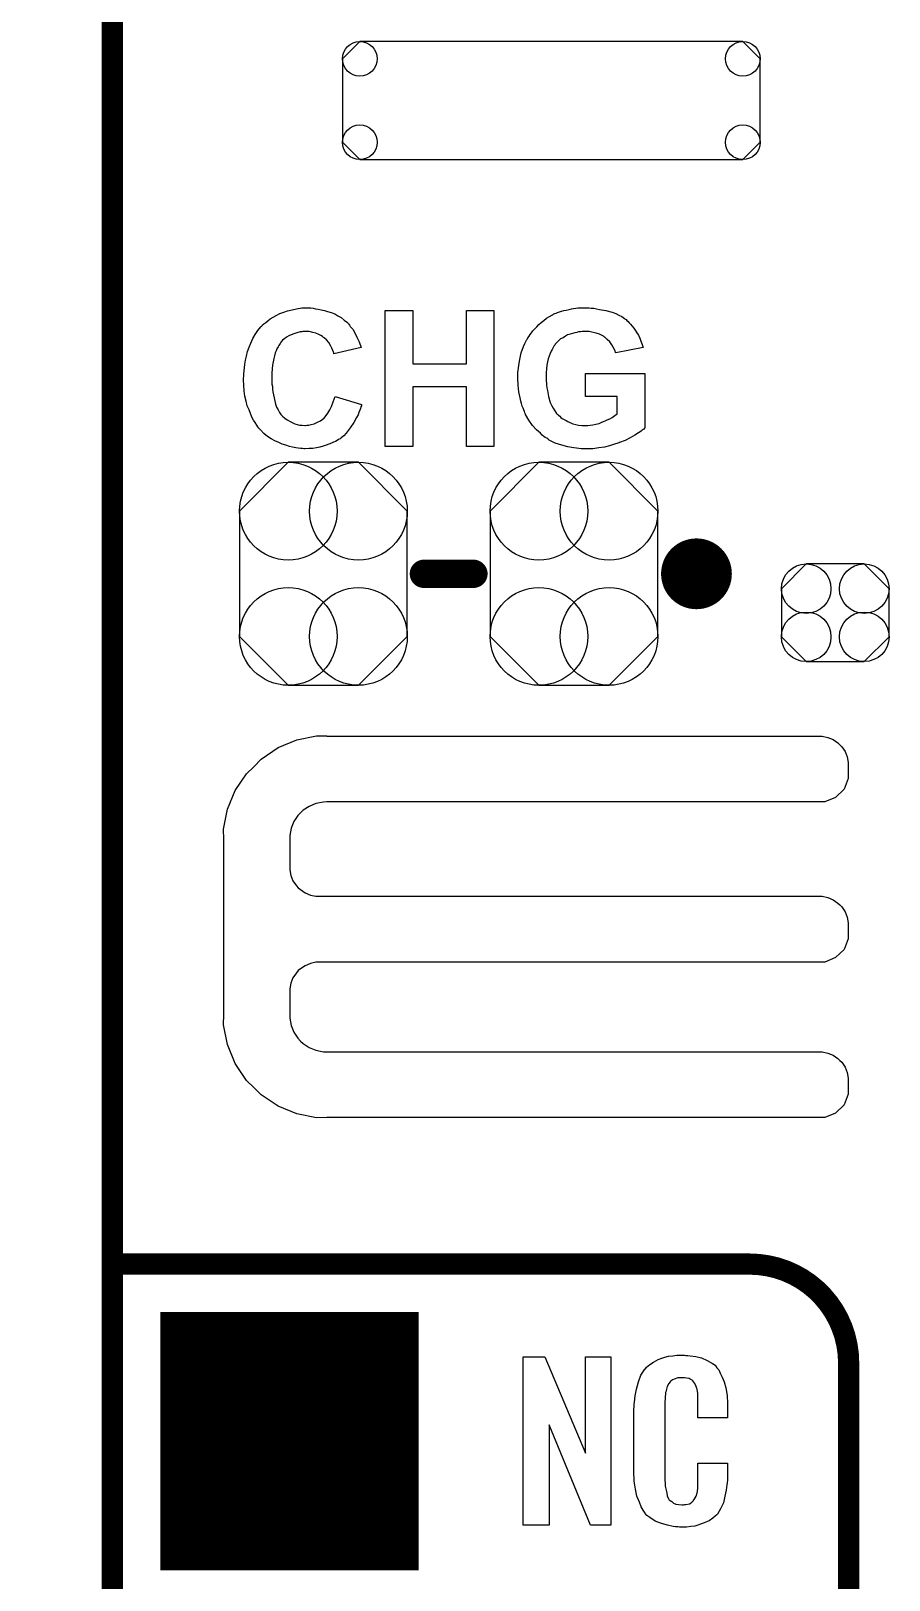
# Model space of a CAD drawing. Extents: x -0.07 to 0.95, y -0.15 to 2.1.
# Drawn here: x -0.073 to 0.1694, y 0.6607 to 1.0983 of the extents above; entities that cross this region are included whole.
import ezdxf

# ---------------------------------------------------------------- set-up
doc = ezdxf.new("R2010")
doc.units = 0
doc.layers.get('0').update_dxf_attribs({"linetype": 'CONTINUOUS'})
for name, color, linetype in [('gko', 6, 'CONTINUOUS'), ('gto', 2, 'CONTINUOUS'), ('gts', 1, 'CONTINUOUS')]:
    doc.layers.add(name, color=color, linetype=linetype)

# ---------------------------------------------------------------- blocks, each defined once
blk = doc.blocks.new('D10')
at = {"const_width": 0.003}
blk.add_lwpolyline([(-0.0015, 0, 1), (0.0015, 0, 1)], format="xyb", close=True, dxfattribs=at)
blk = doc.blocks.new('D12')
at = {"const_width": 0.005}
blk.add_lwpolyline([(-0.0025, 0, 1), (0.0025, 0, 1)], format="xyb", close=True, dxfattribs=at)
blk = doc.blocks.new('D13')
at = {"const_width": 0.004}
blk.add_lwpolyline([(-0.002, 0, 1), (0.002, 0, 1)], format="xyb", close=True, dxfattribs=at)
blk = doc.blocks.new('D172')
blk.add_lwpolyline([(0.0541, 0.0167), (-0.0541, 0.0167), (-0.059, 0.0118), (-0.059, -0.0118), (-0.0541, -0.0167), (0.0541, -0.0167), (0.059, -0.0118), (0.059, 0.0118)], close=True)
for centre in [(-0.0541, 0.0118), (0.0541, 0.0118), (-0.0541, -0.0118), (0.0541, -0.0118)]:
    blk.add_circle(centre, 0.0049)
blk = doc.blocks.new('D174')
blk.add_lwpolyline([(0.0237, -0.0177), (0.0237, 0.0177), (0.0099, 0.0315), (-0.0099, 0.0315), (-0.0237, 0.0177), (-0.0237, -0.0177), (-0.0099, -0.0315), (0.0099, -0.0315)], close=True)
for centre in [(-0.0099, 0.0177), (0.0099, 0.0177), (-0.0099, -0.0177), (0.0099, -0.0177)]:
    blk.add_circle(centre, 0.0138)
blk = doc.blocks.new('D139')
blk.add_lwpolyline([(-0.0152, 0.0068), (-0.0152, -0.0068), (-0.0082, -0.0138), (0.0082, -0.0138), (0.0152, -0.0068), (0.0152, 0.0068), (0.0082, 0.0138), (-0.0082, 0.0138)], close=True)
for centre in [(-0.0082, 0.0068), (0.0082, 0.0068), (-0.0082, -0.0068), (0.0082, -0.0068)]:
    blk.add_circle(centre, 0.007)
blk = doc.blocks.new('D141')
at = {"const_width": 0.073}
blk.add_lwpolyline([(-0.0365, 0), (0.0365, 0)], dxfattribs=at)

msp = doc.modelspace()

# ---------------------------------------------------------------- linework, layer by layer
at = {"layer": 'gko', "color": 6, "const_width": 0.006}
msp.add_lwpolyline([(-0.05, 1.7), (-0.05, -0.15)], dxfattribs=at)
at = {"layer": 'gto', "color": 2}
for points in [[(0.0061, 1.0201), (0.0067, 1.02), (0.0074, 1.0199), (0.0081, 1.0198), (0.009, 1.0196), (0.0099, 1.0194), (0.0108, 1.0191), (0.0118, 1.0188), (0.0128, 1.0184), (0.0137, 1.0179), (0.0146, 1.0174), (0.0155, 1.0167), (0.0164, 1.016), (0.0164, 1.016), (0.0165, 1.0159), (0.0166, 1.0157), (0.0168, 1.0155), (0.017, 1.0152), (0.0172, 1.0149), (0.0179, 1.0141), (0.0185, 1.0131), (0.0191, 1.0119), (0.0197, 1.0105), (0.0203, 1.0089), (0.0126, 1.0071), (0.0126, 1.0071), (0.0126, 1.0072), (0.0126, 1.0074), (0.0125, 1.0076), (0.0123, 1.0081), (0.012, 1.0087), (0.0116, 1.0095), (0.0111, 1.0103), (0.0105, 1.0111), (0.0098, 1.0117), (0.0096, 1.0118), (0.0094, 1.012), (0.0089, 1.0123), (0.0083, 1.0126), (0.0075, 1.013), (0.0066, 1.0132), (0.0056, 1.0135), (0.0045, 1.0135), (0.0041, 1.0135), (0.0038, 1.0135), (0.0035, 1.0134), (0.003, 1.0134), (0.0021, 1.0131), (0.001, 1.0127), (-0.0002, 1.0122), (-0.0008, 1.0119), (-0.0013, 1.0115), (-0.0019, 1.011), (-0.0024, 1.0104), (-0.0024, 1.0104), (-0.0025, 1.0102), (-0.0026, 1.0101), (-0.0028, 1.0098), (-0.003, 1.0095), (-0.0032, 1.0091), (-0.0035, 1.0086), (-0.0037, 1.008), (-0.004, 1.0074), (-0.0042, 1.0066), (-0.0044, 1.0058), (-0.0046, 1.0049), (-0.0048, 1.0039), (-0.0049, 1.0029), (-0.005, 1.0017), (-0.005, 1.0004), (-0.005, 1.0004), (-0.005, 1.0001), (-0.005, 0.9997), (-0.005, 0.9993), (-0.005, 0.9986), (-0.0048, 0.9979), (-0.0048, 0.9972), (-0.0047, 0.9964), (-0.0043, 0.9947), (-0.0039, 0.9929), (-0.0036, 0.9921), (-0.0032, 0.9913), (-0.0028, 0.9906), (-0.0024, 0.99), (-0.0023, 0.9899), (-0.0023, 0.9899), (-0.0021, 0.9897), (-0.0019, 0.9895), (-0.0013, 0.989), (-0.0006, 0.9885), (0.0004, 0.9879), (0.0015, 0.9874), (0.0029, 0.987), (0.0036, 0.987), (0.0044, 0.9869), (0.0046, 0.9869), (0.0049, 0.987), (0.0055, 0.987), (0.0062, 0.9872), (0.007, 0.9874), (0.0079, 0.9878), (0.0088, 0.9882), (0.0096, 0.9889), (0.0098, 0.989), (0.01, 0.9893), (0.0104, 0.9897), (0.0109, 0.9904), (0.0114, 0.9913), (0.0119, 0.9923), (0.0124, 0.9936), (0.0129, 0.9951), (0.0204, 0.9928), (0.0204, 0.9927), (0.0204, 0.9925), (0.0202, 0.9922), (0.0201, 0.9917), (0.0199, 0.9912), (0.0196, 0.9906), (0.0194, 0.9899), (0.019, 0.9892), (0.0182, 0.9877), (0.0172, 0.9862), (0.016, 0.9847), (0.0154, 0.984), (0.0146, 0.9834), (0.0146, 0.9833), (0.0145, 0.9833), (0.0143, 0.9831), (0.0139, 0.9829), (0.0135, 0.9827), (0.013, 0.9824), (0.0125, 0.9822), (0.0119, 0.9819), (0.0111, 0.9816), (0.0104, 0.9813), (0.0095, 0.9811), (0.0086, 0.9808), (0.0077, 0.9806), (0.0066, 0.9804), (0.0056, 0.9804), (0.0044, 0.9803), (0.0041, 0.9803), (0.0037, 0.9804), (0.0032, 0.9804), (0.0025, 0.9805), (0.0018, 0.9806), (0.0009, 0.9808), (0, 0.981), (-0.001, 0.9813), (-0.002, 0.9816), (-0.003, 0.9821), (-0.0041, 0.9826), (-0.0051, 0.9831), (-0.0062, 0.9838), (-0.0072, 0.9846), (-0.0081, 0.9856), (-0.0082, 0.9856), (-0.0083, 0.9858), (-0.0086, 0.9861), (-0.0089, 0.9865), (-0.0092, 0.987), (-0.0097, 0.9877), (-0.0101, 0.9884), (-0.0106, 0.9893), (-0.011, 0.9903), (-0.0114, 0.9913), (-0.0119, 0.9925), (-0.0122, 0.9938), (-0.0126, 0.9952), (-0.0128, 0.9967), (-0.0129, 0.9982), (-0.013, 0.9999), (-0.013, 0.9999), (-0.013, 1), (-0.013, 1.0003), (-0.0129, 1.0008), (-0.0129, 1.0015), (-0.0128, 1.0023), (-0.0127, 1.0032), (-0.0126, 1.0042), (-0.0124, 1.0054), (-0.0121, 1.0065), (-0.0118, 1.0078), (-0.0114, 1.009), (-0.0109, 1.0102), (-0.0103, 1.0115), (-0.0097, 1.0126), (-0.0089, 1.0137), (-0.0081, 1.0148), (-0.008, 1.0149), (-0.0078, 1.015), (-0.0076, 1.0153), (-0.0072, 1.0156), (-0.0067, 1.016), (-0.0061, 1.0165), (-0.0054, 1.017), (-0.0046, 1.0175), (-0.0037, 1.018), (-0.0027, 1.0185), (-0.0016, 1.0189), (-0.0005, 1.0193), (0.0008, 1.0196), (0.002, 1.0199), (0.0035, 1.0201), (0.0049, 1.0201), (0.0056, 1.0201), (0.0061, 1.0201)], [(0.0847, 1.0201), (0.0853, 1.02), (0.086, 1.02), (0.0868, 1.0199), (0.0876, 1.0197), (0.0894, 1.0194), (0.0912, 1.0189), (0.0922, 1.0185), (0.0931, 1.0181), (0.0939, 1.0177), (0.0947, 1.0171), (0.0947, 1.0171), (0.0948, 1.017), (0.0951, 1.0168), (0.0953, 1.0166), (0.0957, 1.0163), (0.096, 1.0159), (0.0964, 1.0155), (0.0968, 1.015), (0.0973, 1.0144), (0.0977, 1.0138), (0.0982, 1.0131), (0.0986, 1.0124), (0.099, 1.0116), (0.0993, 1.0107), (0.0997, 1.0098), (0.0999, 1.0089), (0.0922, 1.0074), (0.0922, 1.0075), (0.0921, 1.0075), (0.092, 1.0079), (0.0918, 1.0084), (0.0915, 1.009), (0.0911, 1.0097), (0.0905, 1.0105), (0.0898, 1.0112), (0.0891, 1.0119), (0.089, 1.0119), (0.0887, 1.0121), (0.0882, 1.0124), (0.0876, 1.0127), (0.0867, 1.013), (0.0858, 1.0132), (0.0847, 1.0135), (0.0835, 1.0135), (0.083, 1.0135), (0.0827, 1.0135), (0.0822, 1.0134), (0.0817, 1.0134), (0.0812, 1.0132), (0.0806, 1.0131), (0.0793, 1.0127), (0.0786, 1.0125), (0.078, 1.0121), (0.0773, 1.0117), (0.0766, 1.0114), (0.076, 1.0108), (0.0754, 1.0102), (0.0754, 1.0102), (0.0753, 1.0101), (0.0751, 1.0099), (0.075, 1.0096), (0.0747, 1.0093), (0.0745, 1.0089), (0.0742, 1.0084), (0.074, 1.0079), (0.0737, 1.0072), (0.0734, 1.0065), (0.0731, 1.0057), (0.0729, 1.0049), (0.0727, 1.0039), (0.0726, 1.0029), (0.0725, 1.0018), (0.0725, 1.0006), (0.0725, 1.0006), (0.0725, 1.0004), (0.0725, 1), (0.0725, 0.9995), (0.0726, 0.9989), (0.0726, 0.9983), (0.0727, 0.9975), (0.0729, 0.9968), (0.0732, 0.9951), (0.0737, 0.9934), (0.0741, 0.9925), (0.0745, 0.9918), (0.075, 0.991), (0.0755, 0.9903), (0.0755, 0.9903), (0.0756, 0.9902), (0.0758, 0.99), (0.076, 0.9898), (0.0764, 0.9895), (0.0767, 0.9892), (0.0771, 0.9889), (0.0776, 0.9886), (0.0782, 0.9883), (0.0787, 0.988), (0.0801, 0.9874), (0.0809, 0.9872), (0.0817, 0.987), (0.0826, 0.9869), (0.0835, 0.9869), (0.0839, 0.9869), (0.0843, 0.9869), (0.085, 0.987), (0.0857, 0.9871), (0.0866, 0.9873), (0.0875, 0.9875), (0.0883, 0.9878), (0.0884, 0.9878), (0.0885, 0.9879), (0.0887, 0.988), (0.0892, 0.9882), (0.0898, 0.9885), (0.0905, 0.9888), (0.0912, 0.9892), (0.0919, 0.9897), (0.0926, 0.9902), (0.0926, 0.9951), (0.0837, 0.9951), (0.0837, 1.0016), (0.1004, 1.0016), (0.1004, 0.9862), (0.1003, 0.9861), (0.1001, 0.9859), (0.0999, 0.9858), (0.0997, 0.9856), (0.0994, 0.9853), (0.0986, 0.9848), (0.0976, 0.9842), (0.0963, 0.9834), (0.0949, 0.9827), (0.0933, 0.9821), (0.0932, 0.9821), (0.0931, 0.982), (0.0928, 0.9819), (0.0925, 0.9818), (0.0921, 0.9817), (0.0916, 0.9815), (0.091, 0.9813), (0.0904, 0.9812), (0.089, 0.9808), (0.0874, 0.9806), (0.0857, 0.9803), (0.084, 0.9803), (0.0833, 0.9803), (0.083, 0.9803), (0.0824, 0.9803), (0.0818, 0.9804), (0.0811, 0.9805), (0.0804, 0.9806), (0.0787, 0.9809), (0.077, 0.9813), (0.0751, 0.9819), (0.0743, 0.9823), (0.0734, 0.9828), (0.0734, 0.9828), (0.0732, 0.9829), (0.073, 0.9831), (0.0727, 0.9833), (0.0723, 0.9835), (0.0719, 0.9838), (0.0714, 0.9842), (0.0709, 0.9847), (0.0698, 0.9857), (0.0687, 0.9869), (0.0676, 0.9884), (0.0667, 0.99), (0.0667, 0.9901), (0.0666, 0.9903), (0.0665, 0.9905), (0.0664, 0.9909), (0.0662, 0.9913), (0.066, 0.9918), (0.0658, 0.9924), (0.0656, 0.9931), (0.0654, 0.9938), (0.0652, 0.9947), (0.0648, 0.9964), (0.0646, 0.9983), (0.0645, 1.0003), (0.0645, 1.0004), (0.0645, 1.0006), (0.0645, 1.0009), (0.0645, 1.0013), (0.0645, 1.0019), (0.0646, 1.0025), (0.0647, 1.0031), (0.0648, 1.0039), (0.0651, 1.0055), (0.0655, 1.0074), (0.0661, 1.0092), (0.0665, 1.0101), (0.067, 1.011), (0.067, 1.011), (0.0671, 1.0112), (0.0673, 1.0114), (0.0674, 1.0117), (0.0677, 1.0121), (0.068, 1.0126), (0.0684, 1.0131), (0.0688, 1.0136), (0.0693, 1.0142), (0.0699, 1.0148), (0.0705, 1.0154), (0.0711, 1.016), (0.0719, 1.0166), (0.0726, 1.0172), (0.0743, 1.0182), (0.0744, 1.0182), (0.0745, 1.0183), (0.0747, 1.0184), (0.075, 1.0185), (0.0754, 1.0186), (0.0757, 1.0188), (0.0763, 1.019), (0.0769, 1.0192), (0.0775, 1.0194), (0.0782, 1.0195), (0.079, 1.0197), (0.0797, 1.0199), (0.0815, 1.0201), (0.0835, 1.0201), (0.0842, 1.0201), (0.0847, 1.0201)], [(0.0578, 0.981), (0.05, 0.981), (0.05, 0.9978), (0.0349, 0.9978), (0.0349, 0.981), (0.0271, 0.981), (0.0271, 1.0194), (0.0349, 1.0194), (0.0349, 1.0043), (0.05, 1.0043), (0.05, 1.0194), (0.0578, 1.0194), (0.0578, 0.981)], [(0.1567, 0.8842), (0.1543, 0.8818), (0.1513, 0.8806), (0.1496, 0.8806), (0.1496, 0.8806), (0.0106, 0.8806), (0.0096, 0.8805), (0.0075, 0.8801), (0.0056, 0.8793), (0.0039, 0.8782), (0.0031, 0.8775), (0.0024, 0.8767), (0.0013, 0.875), (0.0005, 0.8731), (0.0001, 0.8711), (0.0001, 0.87), (0.0001, 0.8622), (0.0001, 0.8614), (0.0004, 0.8598), (0.001, 0.8583), (0.002, 0.8569), (0.0025, 0.8563), (0.0025, 0.8563), (0.0031, 0.8558), (0.0045, 0.8549), (0.006, 0.8542), (0.0075, 0.8539), (0.0084, 0.8539), (0.1496, 0.8539), (0.1505, 0.8539), (0.1521, 0.8536), (0.1536, 0.8529), (0.1549, 0.852), (0.1555, 0.8515), (0.1561, 0.8509), (0.157, 0.8495), (0.1576, 0.848), (0.1579, 0.8464), (0.1579, 0.8456), (0.1579, 0.8456), (0.1579, 0.8436), (0.1579, 0.8419), (0.1567, 0.8389), (0.1543, 0.8366), (0.1513, 0.8353), (0.1496, 0.8353), (0.1496, 0.8353), (0.0084, 0.8353), (0.0075, 0.8353), (0.006, 0.8349), (0.0045, 0.8343), (0.0031, 0.8334), (0.0025, 0.8329), (0.0025, 0.8329), (0.002, 0.8323), (0.001, 0.8309), (0.0004, 0.8294), (0.0001, 0.8278), (0.0001, 0.827), (0.0001, 0.8205), (0.0001, 0.8195), (0.0005, 0.8174), (0.0013, 0.8155), (0.0024, 0.8138), (0.0031, 0.813), (0.0039, 0.8123), (0.0056, 0.8112), (0.0075, 0.8104), (0.0096, 0.81), (0.0106, 0.81), (0.0106, 0.81), (0.1496, 0.81), (0.1505, 0.81), (0.1521, 0.8096), (0.1536, 0.809), (0.1549, 0.8081), (0.1555, 0.8075), (0.1555, 0.8075), (0.1561, 0.807), (0.157, 0.8056), (0.1576, 0.8041), (0.1579, 0.8025), (0.1579, 0.8017), (0.1579, 0.8017), (0.1579, 0.7997), (0.1579, 0.798), (0.1567, 0.795), (0.1543, 0.7926), (0.1513, 0.7914), (0.1496, 0.7914), (0.0106, 0.7914), (0.0077, 0.7913), (0.0021, 0.7924), (-0.0032, 0.7946), (-0.008, 0.7978), (-0.01, 0.7999), (-0.01, 0.7999), (-0.0121, 0.8019), (-0.0153, 0.8067), (-0.0175, 0.812), (-0.0186, 0.8176), (-0.0185, 0.8205), (-0.0185, 0.8205), (-0.0185, 0.87), (-0.0186, 0.8729), (-0.0175, 0.8785), (-0.0153, 0.8838), (-0.0121, 0.8885), (-0.01, 0.8905), (-0.01, 0.8905), (-0.008, 0.8926), (-0.0032, 0.8959), (0.0021, 0.8981), (0.0077, 0.8992), (0.0106, 0.8992), (0.0106, 0.8992), (0.0106, 0.8991), (0.1496, 0.8991), (0.1505, 0.8991), (0.1521, 0.8988), (0.1536, 0.8982), (0.1549, 0.8973), (0.1555, 0.8967), (0.1555, 0.8967), (0.1555, 0.8967), (0.1561, 0.8961), (0.157, 0.8948), (0.1576, 0.8933), (0.1579, 0.8917), (0.1579, 0.8909), (0.1579, 0.8909), (0.1579, 0.8872), (0.1567, 0.8842)], [(0.0908, 0.6762), (0.0851, 0.6762), (0.0734, 0.7046), (0.0734, 0.6762), (0.066, 0.6762), (0.066, 0.7238), (0.0722, 0.7238), (0.0837, 0.6966), (0.0837, 0.7238), (0.0908, 0.7238), (0.0908, 0.6762)], [(0.112, 0.7242), (0.1126, 0.7242), (0.1132, 0.7241), (0.1148, 0.7239), (0.1164, 0.7235), (0.118, 0.7228), (0.1195, 0.7219), (0.1203, 0.7214), (0.1208, 0.7207), (0.1209, 0.7205), (0.1213, 0.7201), (0.1217, 0.7192), (0.1223, 0.7181), (0.1228, 0.7167), (0.1233, 0.715), (0.1237, 0.7129), (0.1238, 0.7106), (0.1238, 0.7066), (0.1154, 0.7066), (0.1154, 0.7107), (0.1154, 0.7108), (0.1154, 0.7111), (0.1154, 0.7116), (0.1154, 0.7121), (0.1154, 0.7134), (0.1153, 0.7141), (0.1152, 0.7146), (0.1152, 0.7147), (0.1151, 0.7149), (0.1149, 0.7154), (0.1145, 0.7163), (0.114, 0.717), (0.1138, 0.7172), (0.1136, 0.7173), (0.1132, 0.7175), (0.1129, 0.7177), (0.1123, 0.7178), (0.1116, 0.7179), (0.1105, 0.7179), (0.1102, 0.7179), (0.1097, 0.7179), (0.1087, 0.7175), (0.1082, 0.7173), (0.1078, 0.7169), (0.1076, 0.7167), (0.1072, 0.7163), (0.1067, 0.7154), (0.1064, 0.7143), (0.1064, 0.7142), (0.1064, 0.7141), (0.1063, 0.7137), (0.1063, 0.7132), (0.1062, 0.7127), (0.1062, 0.7119), (0.1061, 0.7111), (0.1061, 0.7102), (0.1061, 0.6895), (0.1061, 0.6894), (0.1061, 0.6889), (0.1062, 0.6882), (0.1062, 0.6873), (0.1066, 0.6854), (0.1067, 0.6845), (0.1071, 0.6837), (0.1072, 0.6836), (0.1073, 0.6834), (0.1076, 0.6832), (0.108, 0.6829), (0.1085, 0.6825), (0.1092, 0.6822), (0.11, 0.6821), (0.1109, 0.682), (0.1113, 0.682), (0.1116, 0.6821), (0.112, 0.6821), (0.113, 0.6823), (0.1135, 0.6826), (0.1139, 0.6829), (0.114, 0.6829), (0.1141, 0.6831), (0.1144, 0.6835), (0.1149, 0.6844), (0.1152, 0.6854), (0.1152, 0.6855), (0.1153, 0.6857), (0.1153, 0.686), (0.1154, 0.6865), (0.1154, 0.687), (0.1154, 0.6878), (0.1154, 0.6886), (0.1154, 0.6895), (0.1154, 0.6938), (0.1238, 0.6938), (0.1238, 0.69), (0.1238, 0.6899), (0.1238, 0.6897), (0.1238, 0.6894), (0.1238, 0.6889), (0.1237, 0.6883), (0.1236, 0.6876), (0.1234, 0.6861), (0.123, 0.6844), (0.1226, 0.6826), (0.1218, 0.6809), (0.1209, 0.6794), (0.1208, 0.6792), (0.1203, 0.6788), (0.1196, 0.6782), (0.1186, 0.6775), (0.1172, 0.6769), (0.1154, 0.6762), (0.1145, 0.676), (0.1134, 0.6759), (0.1122, 0.6757), (0.1102, 0.6757), (0.1097, 0.6758), (0.1091, 0.6758), (0.1084, 0.6759), (0.1068, 0.6762), (0.1051, 0.6767), (0.1033, 0.6774), (0.1018, 0.6784), (0.101, 0.679), (0.1004, 0.6797), (0.1004, 0.6798), (0.1003, 0.6799), (0.1001, 0.6802), (0.0999, 0.6805), (0.0994, 0.6814), (0.0989, 0.6827), (0.0982, 0.6844), (0.0978, 0.6864), (0.0974, 0.6887), (0.0973, 0.6914), (0.0973, 0.7083), (0.0973, 0.7084), (0.0973, 0.7087), (0.0973, 0.7091), (0.0974, 0.7096), (0.0974, 0.7103), (0.0975, 0.711), (0.0977, 0.7128), (0.0981, 0.7147), (0.0986, 0.7167), (0.0993, 0.7186), (0.1004, 0.7203), (0.1004, 0.7204), (0.1006, 0.7204), (0.1009, 0.7209), (0.1018, 0.7216), (0.1029, 0.7223), (0.1042, 0.723), (0.1052, 0.7234), (0.1061, 0.7237), (0.1071, 0.724), (0.1083, 0.7241), (0.1095, 0.7243), (0.1116, 0.7243), (0.112, 0.7242)]]:
    msp.add_lwpolyline(points, dxfattribs=at)
for points, const_width in [([(0.12, 0.945, 1), (0.11, 0.945)], 0.01), ([(0.11, 0.945, 1), (0.12, 0.945)], 0.01), ([(0.158, 0.722, 0.414214), (0.13, 0.75)], 0.006)]:
    msp.add_lwpolyline(points, format="xyb", dxfattribs=dict(at, const_width=const_width))
for points, const_width in [([(0.11, 0.945), (0.11, 0.945)], 0.01), ([(0.12, 0.945), (0.12, 0.945)], 0.01), ([(0.12, 0.945), (0.12, 0.945)], 0.01), ([(0.038, 0.945), (0.052, 0.945)], 0.008), ([(-0.05, 0.75), (0.13, 0.75)], 0.006), ([(0.158, 0.722), (0.158, 0.722)], 0.006), ([(0.158, 0.722), (0.158, 0.722)], 0.006), ([(0.158, -0.022), (0.158, 0.722)], 0.006)]:
    msp.add_lwpolyline(points, dxfattribs=dict(at, const_width=const_width))

# ---------------------------------------------------------------- block references
at = {"layer": 'gto'}
for name, p in [('D12', (0.11, 0.945)), ('D12', (0.11, 0.945)), ('D12', (0.12, 0.945)), ('D12', (0.12, 0.945)), ('D12', (0.12, 0.945)), ('D12', (0.12, 0.945)), ('D13', (0.038, 0.945)), ('D13', (0.052, 0.945)), ('D10', (-0.05, 0.75)), ('D10', (0.13, 0.75)), ('D10', (0.13, 0.75)), ('D10', (0.158, 0.722)), ('D10', (0.158, 0.722)), ('D10', (0.158, 0.722)), ('D10', (0.158, 0.722))]:
    msp.add_blockref(name, p, dxfattribs=at)
at = {"layer": 'gts'}
for name, p in [('D172', (0.074, 1.0787)), ('D174', (0.0096, 0.945)), ('D174', (0.0804, 0.945)), ('D139', (0.1542, 0.934)), ('D141', (0, 0.7))]:
    msp.add_blockref(name, p, dxfattribs=at)

doc.saveas('drawing.dxf')
